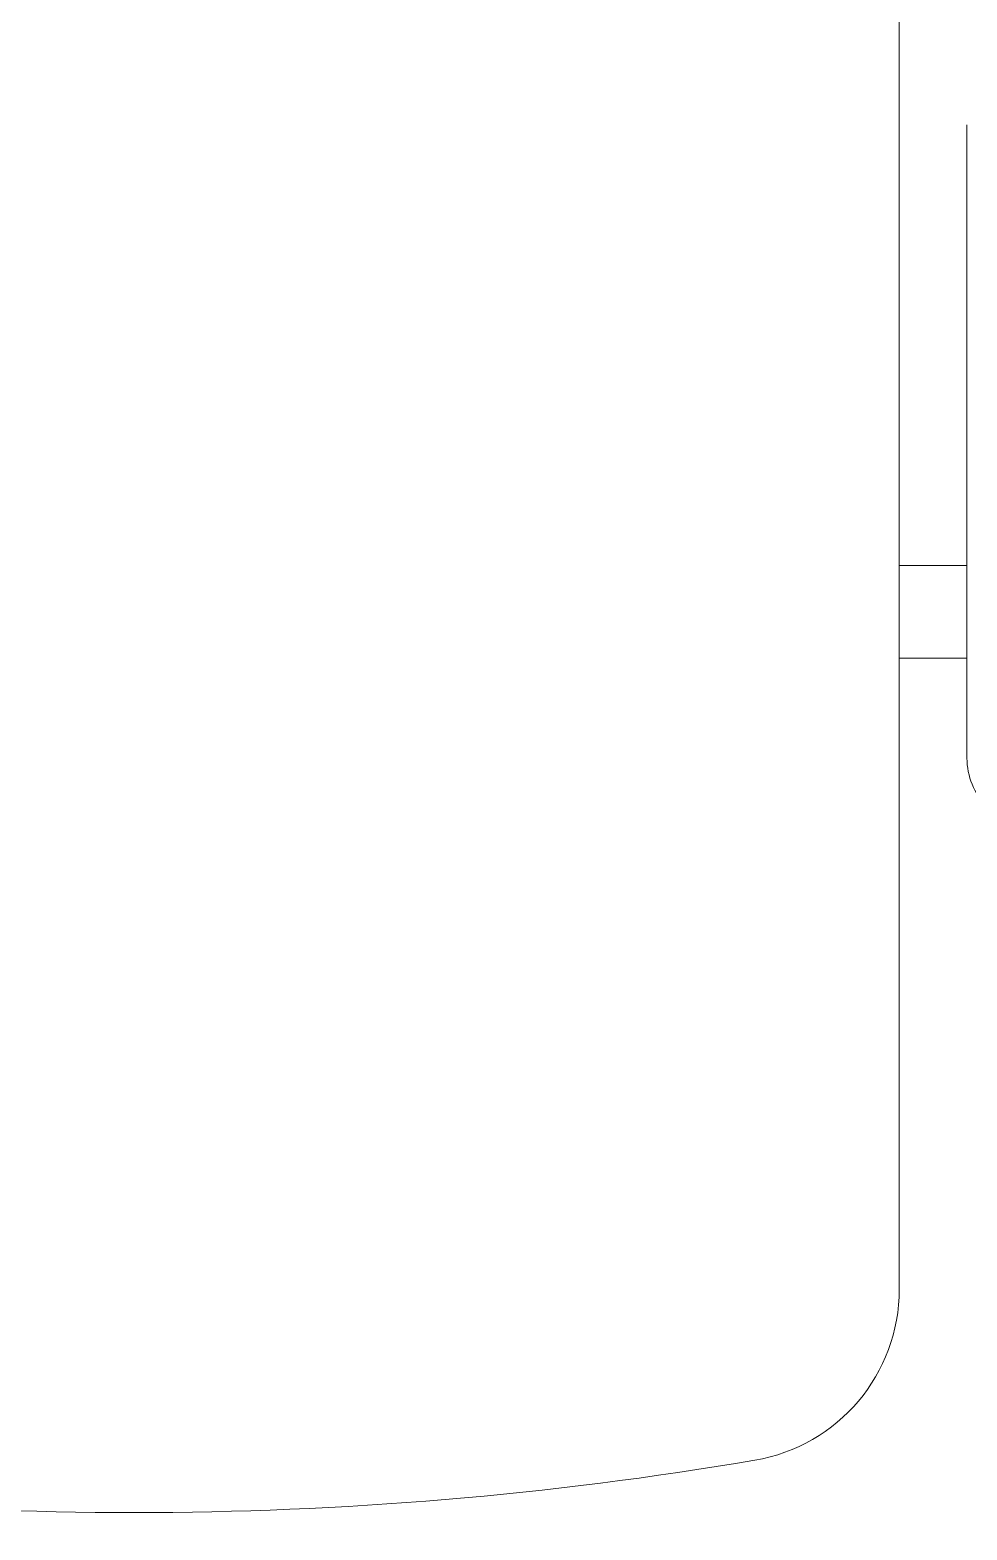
# Model space of a CAD drawing. Header units: inches. Extents: x -12418 to 57169, y -29325 to 19878.
# Drawn here: x 40383 to 40653.1, y -3491.3 to -3058.9 of the extents above; entities that cross this region are included whole.
import ezdxf

# ---------------------------------------------------------------- set-up
doc = ezdxf.new("R2010")
doc.units = ezdxf.units.IN
doc.header["$LTSCALE"] = 25
doc.header["$MEASUREMENT"] = 0
doc.layers.get('0').update_dxf_attribs({"color": 8})
doc.layers.add('00-Ground Floor$0$LOADING', color=253, linetype='Continuous', lineweight=5)

# ---------------------------------------------------------------- blocks, each defined once
blk = doc.blocks.new('00-Ground Floor$0$GF21018-P')
at = {"color": 0}
for p, q in [((-0.2207, 0.47563), (-0.2207, 0.0675)), ((-0.24021, 0.32259), (-0.24021, 0.14)), ((-0.24021, 0.29372), (-0.2207, 0.29372)), ((-0.24021, 0.26708), (-0.2207, 0.26708))]:
    blk.add_line(p, q, dxfattribs=at)
for centre, radius, start, end in [((-0.0001, -0.52948), 1.06948, 80.36712, 99.63288), ((-0.1707, 0.47563), 0.05, 99.6329, 180), ((-0.25983, 0.32259), 0.01962, 360, 90)]:
    blk.add_arc(centre, radius, start, end, dxfattribs=at)
blk = doc.blocks.new('00-Ground Floor')
at = {"layer": '00-Ground Floor$0$LOADING', "extrusion": (2.24021e-05, 7.77426e-06, 1), "xscale": 1000, "yscale": 1000, "zscale": 1000, "rotation": 179.9985892349695}
blk.add_blockref('00-Ground Floor$0$GF21018-P', (40412.93, -2946.25, 0.86), dxfattribs=at)

msp = doc.modelspace()

# ---------------------------------------------------------------- block references
msp.add_blockref('00-Ground Floor', (0, 0))

doc.saveas('drawing.dxf')
